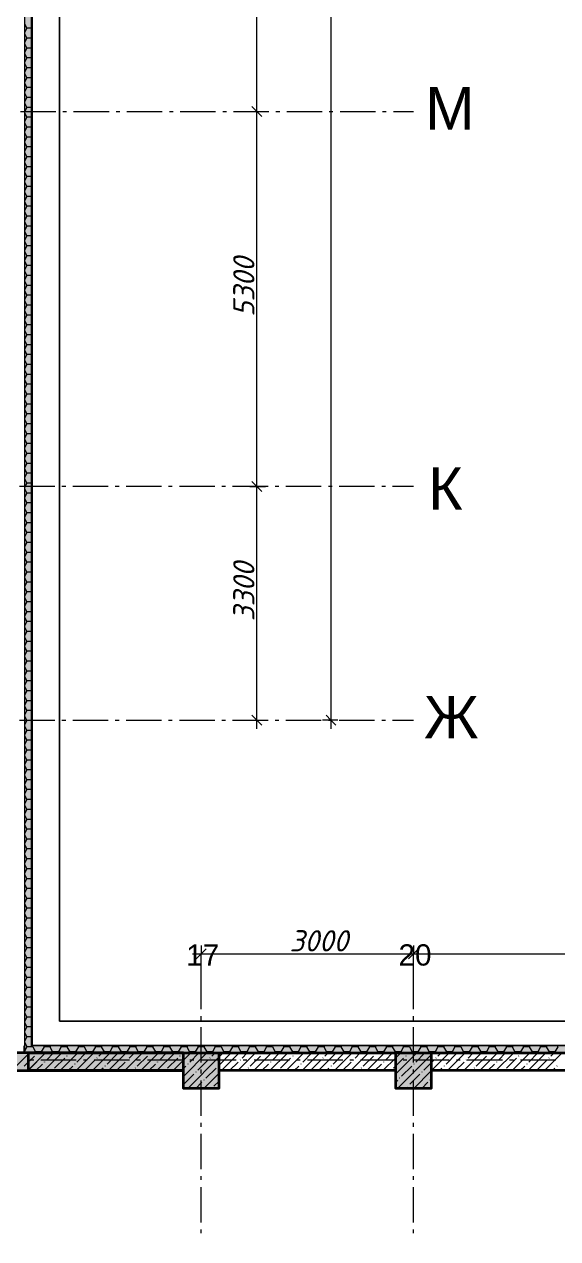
# Model space of a CAD drawing. Header units: millimetres. Extents: x -81576 to 1046824, y -248937 to 691537.
# Drawn here: x 122495 to 130033, y 544597 to 561752 of the extents above; entities that cross this region are included whole.
import ezdxf

# ---------------------------------------------------------------- set-up
doc = ezdxf.new("R2010")
doc.units = ezdxf.units.MM
doc.layers.add('PDF _Геометрия', color=7, linetype='Continuous', true_color=0x1d1d1d)
doc.layers.add('PDF _Сплошная заливка', color=7, linetype='Continuous', true_color=0xffffff)
doc.layers.add('PDF _Текст', color=7, linetype='Continuous')
doc.styles.add('PDF ArialMT', font='arial.ttf')
doc.styles.add('PDF ISOCPEUR Italic', font='isocpeui.ttf')

msp = doc.modelspace()

# ---------------------------------------------------------------- hatches: boundary and pattern name
at = {"layer": 'PDF _Сплошная заливка', "true_color": 0x636466, "transparency": 33554559}
for points in [[(122496.5, 547323.5), (122596.5, 547323.5), (122596.5, 585573.6), (122496.5, 585573.6)], [(122596.5, 547331.5), (122604.5, 547331.5), (122604.5, 585581.6), (122596.5, 585581.6)], [(173342.5, 547223.5), (173342.5, 547323.5), (122496.5, 547323.5), (122496.5, 547223.5)], [(173334.5, 547323.5), (173334.5, 547331.5), (122596.5, 547331.5), (122596.5, 547323.5)], [(124744.5, 546971.5), (124744.5, 547221.5), (119099.5, 547221.5), (119099.5, 546971.5)], [(124744.5, 546721.5), (125244.5, 546721.5), (125244.5, 547221.5), (124744.5, 547221.5)], [(127744.5, 546721.5), (128244.5, 546721.5), (128244.5, 547221.5), (127744.5, 547221.5)]]:
    msp.add_hatch(color=251, dxfattribs=at).paths.add_polyline_path(points)

# ---------------------------------------------------------------- linework, layer by layer
at = {"layer": 'PDF _Геометрия', "color": 7, "lineweight": 9}
msp.add_lwpolyline([(96004.5, 535380), (96004.5, 585971.6), (122994.5, 585971.6), (122994.5, 547671.5), (169194.5, 547671.5), (169194.5, 581171.6), (172944.5, 581171.6), (172944.5, 582548.4), (172944.5, 581171.6), (169194.5, 581171.6), (169194.5, 547671.5), (122994.5, 547671.5), (122994.5, 585971.6), (96004.5, 585971.6)], close=True, dxfattribs=at)
at = {"layer": 'PDF _Геометрия', "color": 7, "lineweight": 13}
for points in [[(175144.5, 535711.5), (96494.5, 535711.5), (96384.5, 535711.5), (96384.5, 585471.6), (96384.5, 585581.6), (122494.5, 585581.6), (122604.5, 585581.6), (122604.5, 547331.5), (173334.5, 547331.5)], [(173334.5, 547323.5), (122596.5, 547323.5), (122596.5, 547331.5), (122596.5, 585573.6), (96392.5, 585573.6), (96392.5, 556381.6)]]:
    msp.add_lwpolyline(points, dxfattribs=at)
at = {"layer": 'PDF _Геометрия', "color": 7, "lineweight": 9}
for points in [[(125782.5, 551801.5), (125782.5, 555221.6), (125782.5, 560521.6), (125782.5, 564221.6), (125782.5, 570221.6), (125782.5, 576221.6), (125782.5, 581721.6), (125782.5, 585491.6)], [(126828.7, 585491.6), (126828.7, 551801.5)], [(96492.5, 562848.6), (96492.5, 585473.6), (122496.5, 585473.6), (122496.5, 547331.5), (122496.5, 547221.5), (122494.5, 547221.5), (122494.5, 547223.5), (173334.5, 547223.5), (173444.5, 547223.5), (173444.5, 547221.5), (173442.5, 547221.5), (173442.5, 550136.5), (173442.5, 550246.5), (173444.5, 550246.5), (170404.5, 550246.5), (170396.5, 550246.5)], [(122439.9, 560521.6), (122939.9, 560521.6)], [(123039.9, 560521.6), (123092.8, 560521.6)], [(123192.8, 560521.6), (123692.8, 560521.6)], [(123792.8, 560521.6), (123845.7, 560521.6)], [(123945.7, 560521.6), (124445.7, 560521.6)], [(124545.7, 560521.6), (124598.6, 560521.6)], [(124698.6, 560521.6), (125198.6, 560521.6)], [(125298.6, 560521.6), (125351.6, 560521.6)], [(125451.6, 560521.6), (125951.6, 560521.6)], [(125683.5, 560521.6), (125782.5, 560521.6), (125902.5, 560521.6)], [(125712.5, 560591.6), (125782.5, 560521.6), (125852.5, 560451.6)], [(126051.6, 560521.6), (126104.5, 560521.6)], [(126204.5, 560521.6), (126704.5, 560521.6)], [(126804.5, 560521.6), (126857.4, 560521.6)], [(126957.4, 560521.6), (127457.4, 560521.6)], [(127557.4, 560521.6), (127610.3, 560521.6)], [(127710.3, 560521.6), (127994.5, 560521.6)], [(122927.9, 555221.6), (122427.9, 555221.6)], [(123080.8, 555221.6), (123027.9, 555221.6)], [(123680.8, 555221.6), (123180.8, 555221.6)], [(123833.7, 555221.6), (123780.8, 555221.6)], [(124433.7, 555221.6), (123933.7, 555221.6)], [(124586.6, 555221.6), (124533.7, 555221.6)], [(125186.6, 555221.6), (124686.6, 555221.6)], [(125339.6, 555221.6), (125286.6, 555221.6)], [(125939.6, 555221.6), (125439.6, 555221.6)], [(125683.5, 555221.6), (125782.5, 555221.6), (125902.5, 555221.6)], [(125712.5, 555291.6), (125782.5, 555221.6), (125852.5, 555151.6)], [(126092.5, 555221.6), (126039.6, 555221.6)], [(126692.5, 555221.6), (126192.5, 555221.6)], [(126845.4, 555221.6), (126792.5, 555221.6)], [(127445.4, 555221.6), (126945.4, 555221.6)], [(127598.3, 555221.6), (127545.4, 555221.6)], [(127994.5, 555221.6), (127698.3, 555221.6)], [(122427.9, 551921.5), (122927.9, 551921.5)], [(123027.9, 551921.5), (123080.8, 551921.5)], [(123180.8, 551921.5), (123680.8, 551921.5)], [(123780.8, 551921.5), (123833.7, 551921.5)], [(123933.7, 551921.5), (124433.7, 551921.5)], [(124533.7, 551921.5), (124586.6, 551921.5)], [(124686.6, 551921.5), (125186.6, 551921.5)], [(125286.6, 551921.5), (125339.6, 551921.5)], [(125439.6, 551921.5), (125939.6, 551921.5)], [(125683.5, 551921.5), (125782.5, 551921.5), (125902.5, 551921.5)], [(125712.5, 551991.5), (125782.5, 551921.5), (125852.5, 551851.5)], [(126039.6, 551921.5), (126092.5, 551921.5)], [(126192.5, 551921.5), (126692.5, 551921.5)], [(126927.7, 551921.5), (126828.7, 551921.5), (126708.7, 551921.5)], [(126898.7, 551851.5), (126828.7, 551921.5), (126758.7, 551991.5)], [(126792.5, 551921.5), (126845.4, 551921.5)], [(126945.4, 551921.5), (127445.4, 551921.5)], [(127545.4, 551921.5), (127598.3, 551921.5)], [(127698.3, 551921.5), (127994.5, 551921.5)], [(124874.5, 548620.5), (127994.5, 548620.5), (127924.5, 548550.5)], [(124994.5, 547838.8), (124994.5, 548299), (124994.5, 548620.5), (124924.5, 548550.5)], [(124994.5, 548740.5), (124994.5, 548620.5), (125064.5, 548690.5)], [(127994.5, 548740.5), (127994.5, 548620.5), (128064.5, 548690.5)], [(127994.5, 547838.8), (127994.5, 548299), (127994.5, 548620.5), (133994.5, 548620.5), (133924.5, 548550.5)], [(124994.5, 547685.8), (124994.5, 547738.8)], [(124994.5, 547085.8), (124994.5, 547585.8)], [(127994.5, 547685.8), (127994.5, 547738.8)], [(127994.5, 547085.8), (127994.5, 547585.8)], [(173342.5, 547223.5), (173342.5, 547221.5), (173334.5, 547221.5), (122494.5, 547221.5), (122494.5, 547323.5), (122496.5, 547323.5)], [(122630.3, 547121.5), (122577.4, 547121.5)], [(123230.3, 547121.5), (122730.3, 547121.5)], [(123383.2, 547121.5), (123330.3, 547121.5)], [(123983.2, 547121.5), (123483.2, 547121.5)], [(124136.1, 547121.5), (124083.2, 547121.5)], [(124736.1, 547121.5), (124236.1, 547121.5)], [(124889, 547121.5), (124836.1, 547121.5)], [(125489, 547121.5), (124989, 547121.5)], [(125641.9, 547121.5), (125589, 547121.5)], [(126241.9, 547121.5), (125741.9, 547121.5)], [(126394.9, 547121.5), (126341.9, 547121.5)], [(126994.9, 547121.5), (126494.9, 547121.5)], [(127147.8, 547121.5), (127094.9, 547121.5)], [(127747.8, 547121.5), (127247.8, 547121.5)], [(127900.7, 547121.5), (127847.8, 547121.5)], [(128500.7, 547121.5), (128000.7, 547121.5)], [(128653.6, 547121.5), (128600.7, 547121.5)], [(129253.6, 547121.5), (128753.6, 547121.5)], [(129406.5, 547121.5), (129353.6, 547121.5)], [(130006.5, 547121.5), (129506.5, 547121.5)], [(124994.5, 546932.9), (124994.5, 546985.8)], [(127994.5, 546932.9), (127994.5, 546985.8)], [(124994.5, 546332.9), (124994.5, 546832.9)], [(127994.5, 546332.9), (127994.5, 546832.9)], [(124994.5, 546180), (124994.5, 546232.9)], [(127994.5, 546180), (127994.5, 546232.9)], [(124994.5, 545580), (124994.5, 546080)], [(127994.5, 545580), (127994.5, 546080)], [(124994.5, 545427.1), (124994.5, 545480)], [(127994.5, 545427.1), (127994.5, 545480)], [(124994.5, 544827.1), (124994.5, 545327.1)], [(127994.5, 544827.1), (127994.5, 545327.1)], [(124994.5, 544674.2), (124994.5, 544727.1)], [(127994.5, 544674.2), (127994.5, 544727.1)]]:
    msp.add_lwpolyline(points, dxfattribs=at)
at = {"layer": 'PDF _Геометрия', "lineweight": 9}
for points in [[(122496.5, 561759.3), (122533.1, 561695.8)], [(122533.1, 561695.8), (122496.5, 561632.3)], [(122596.5, 561695.8), (122533.1, 561695.8)], [(122496.5, 561619.7), (122533.1, 561556.2)], [(122533.1, 561556.2), (122496.5, 561492.7)], [(122496.5, 561480), (122533.1, 561416.5)], [(122596.5, 561556.2), (122533.1, 561556.2)], [(122533.1, 561416.5), (122496.5, 561353)], [(122496.5, 561340.3), (122533.1, 561276.8)], [(122596.5, 561416.5), (122533.1, 561416.5)], [(122533.1, 561276.8), (122496.5, 561213.3)], [(122496.5, 561200.6), (122533.1, 561137.1)], [(122533.1, 561137.1), (122496.5, 561073.6)], [(122596.5, 561276.8), (122533.1, 561276.8)], [(122596.5, 561137.1), (122533.1, 561137.1)], [(122496.5, 561060.9), (122533.1, 560997.4)], [(122533.1, 560997.4), (122496.5, 560933.9)], [(122596.5, 560997.4), (122533.1, 560997.4)], [(122496.5, 560921.2), (122533.1, 560857.8)], [(122533.1, 560857.8), (122496.5, 560794.3)], [(122596.5, 560857.8), (122533.1, 560857.8)], [(122496.5, 560781.6), (122533.1, 560718.1)], [(122533.1, 560718.1), (122496.5, 560654.6)], [(122496.5, 560641.9), (122533.1, 560578.4)], [(122596.5, 560718.1), (122533.1, 560718.1)], [(122533.1, 560578.4), (122496.5, 560514.9)], [(122496.5, 560502.2), (122533.1, 560438.7)], [(122596.5, 560578.4), (122533.1, 560578.4)], [(122533.1, 560438.7), (122496.5, 560375.2)], [(122496.5, 560362.5), (122533.1, 560299)], [(122533.1, 560299), (122496.5, 560235.5)], [(122596.5, 560438.7), (122533.1, 560438.7)], [(122596.5, 560299), (122533.1, 560299)], [(122496.5, 560222.8), (122533.1, 560159.3)], [(122533.1, 560159.4), (122496.5, 560095.9)], [(122596.5, 560159.3), (122533.1, 560159.3)], [(122496.5, 560083.2), (122533.1, 560019.7)], [(122533.1, 560019.7), (122496.5, 559956.2)], [(122496.5, 559943.5), (122533.1, 559880)], [(122596.5, 560019.7), (122533.1, 560019.7)], [(122533.1, 559880), (122496.5, 559816.5)], [(122496.5, 559803.8), (122533.1, 559740.3)], [(122596.5, 559880), (122533.1, 559880)], [(122533.1, 559740.3), (122496.5, 559676.8)], [(122496.5, 559664.1), (122533.1, 559600.6)], [(122533.1, 559600.6), (122496.5, 559537.1)], [(122596.5, 559740.3), (122533.1, 559740.3)], [(122596.5, 559600.6), (122533.1, 559600.6)], [(122496.5, 559524.4), (122533.1, 559460.9)], [(122533.1, 559460.9), (122496.5, 559397.4)], [(122596.5, 559460.9), (122533.1, 559460.9)], [(122496.5, 559384.7), (122533.1, 559321.3)], [(122533.1, 559321.3), (122496.5, 559257.8)], [(122496.5, 559245.1), (122533.1, 559181.6)], [(122596.5, 559321.3), (122533.1, 559321.3)], [(122533.1, 559181.6), (122496.5, 559118.1)], [(122496.5, 559105.4), (122533.1, 559041.9)], [(122596.5, 559181.6), (122533.1, 559181.6)], [(122533.1, 559041.9), (122496.5, 558978.4)], [(122496.5, 558965.7), (122533.1, 558902.2)], [(122533.1, 558902.2), (122496.5, 558838.7)], [(122596.5, 559041.9), (122533.1, 559041.9)], [(122596.5, 558902.2), (122533.1, 558902.2)], [(122496.5, 558826), (122533.1, 558762.5)], [(122533.1, 558762.5), (122496.5, 558699)], [(122596.5, 558762.5), (122533.1, 558762.5)], [(122496.5, 558686.3), (122533.1, 558622.9)], [(122533.1, 558622.9), (122496.5, 558559.4)], [(122596.5, 558622.9), (122533.1, 558622.9)], [(122496.5, 558546.7), (122533.1, 558483.2)], [(122533.1, 558483.2), (122496.5, 558419.7)], [(122496.5, 558407), (122533.1, 558343.5)], [(122596.5, 558483.2), (122533.1, 558483.2)], [(122533.1, 558343.5), (122496.5, 558280)], [(122496.5, 558267.3), (122533.1, 558203.8)], [(122596.5, 558343.5), (122533.1, 558343.5)], [(122533.1, 558203.8), (122496.5, 558140.3)], [(122496.5, 558127.6), (122533.1, 558064.1)], [(122533.1, 558064.1), (122496.5, 558000.6)], [(122596.5, 558203.8), (122533.1, 558203.8)], [(122596.5, 558064.1), (122533.1, 558064.1)], [(122496.5, 557987.9), (122533.1, 557924.4)], [(122533.1, 557924.5), (122496.5, 557861)], [(122596.5, 557924.4), (122533.1, 557924.4)], [(122496.5, 557848.3), (122533.1, 557784.8)], [(122533.1, 557784.8), (122496.5, 557721.3)], [(122496.5, 557708.6), (122533.1, 557645.1)], [(122596.5, 557784.8), (122533.1, 557784.8)], [(122533.1, 557645.1), (122496.5, 557581.6)], [(122496.5, 557568.9), (122533.1, 557505.4)], [(122596.5, 557645.1), (122533.1, 557645.1)], [(122533.1, 557505.4), (122496.5, 557441.9)], [(122496.5, 557429.2), (122533.1, 557365.7)], [(122533.1, 557365.7), (122496.5, 557302.2)], [(122596.5, 557505.4), (122533.1, 557505.4)], [(122596.5, 557365.7), (122533.1, 557365.7)], [(122496.5, 557289.5), (122533.1, 557226)], [(122533.1, 557226), (122496.5, 557162.5)], [(122596.5, 557226), (122533.1, 557226)], [(122496.5, 557149.8), (122533.1, 557086.4)], [(122533.1, 557086.4), (122496.5, 557022.9)], [(122496.5, 557010.2), (122533.1, 556946.7)], [(122596.5, 557086.4), (122533.1, 557086.4)], [(122533.1, 556946.7), (122496.5, 556883.2)], [(122496.5, 556870.5), (122533.1, 556807)], [(122596.5, 556946.7), (122533.1, 556946.7)], [(122533.1, 556807), (122496.5, 556743.5)], [(122496.5, 556730.8), (122533.1, 556667.3)], [(122533.1, 556667.3), (122496.5, 556603.8)], [(122596.5, 556807), (122533.1, 556807)], [(122596.5, 556667.3), (122533.1, 556667.3)], [(122496.5, 556591.1), (122533.1, 556527.6)], [(122533.1, 556527.6), (122496.5, 556464.1)], [(122596.5, 556527.6), (122533.1, 556527.6)], [(122496.5, 556451.4), (122533.1, 556388)], [(122533.1, 556388), (122496.5, 556324.5)], [(122596.5, 556388), (122533.1, 556388)], [(122496.5, 556311.8), (122533.1, 556248.3)], [(122533.1, 556248.3), (122496.5, 556184.8)], [(122496.5, 556172.1), (122533.1, 556108.6)], [(122596.5, 556248.3), (122533.1, 556248.3)], [(122533.1, 556108.6), (122496.5, 556045.1)], [(122496.5, 556032.4), (122533.1, 555968.9)], [(122596.5, 556108.6), (122533.1, 556108.6)], [(122533.1, 555968.9), (122496.5, 555905.4)], [(122496.5, 555892.7), (122533.1, 555829.2)], [(122533.1, 555829.2), (122496.5, 555765.7)], [(122596.5, 555968.9), (122533.1, 555968.9)], [(122596.5, 555829.2), (122533.1, 555829.2)], [(122496.5, 555753), (122533.1, 555689.5)], [(122533.1, 555689.6), (122496.5, 555626.1)], [(122596.5, 555689.5), (122533.1, 555689.5)], [(122496.5, 555613.4), (122533.1, 555549.9)], [(122533.1, 555549.9), (122496.5, 555486.4)], [(122496.5, 555473.7), (122533.1, 555410.2)], [(122596.5, 555549.9), (122533.1, 555549.9)], [(122533.1, 555410.2), (122496.5, 555346.7)], [(122496.5, 555334), (122533.1, 555270.5)], [(122596.5, 555410.2), (122533.1, 555410.2)], [(122533.1, 555270.5), (122496.5, 555207)], [(122496.5, 555194.3), (122533.1, 555130.8)], [(122533.1, 555130.8), (122496.5, 555067.3)], [(122596.5, 555270.5), (122533.1, 555270.5)], [(122596.5, 555130.8), (122533.1, 555130.8)], [(122496.5, 555054.6), (122533.1, 554991.1)], [(122533.1, 554991.1), (122496.5, 554927.6)], [(122596.5, 554991.1), (122533.1, 554991.1)], [(122496.5, 554914.9), (122533.1, 554851.5)], [(122533.1, 554851.5), (122496.5, 554788)], [(122596.5, 554851.5), (122533.1, 554851.5)], [(122496.5, 554775.3), (122533.1, 554711.8)], [(122533.1, 554711.8), (122496.5, 554648.3)], [(122496.5, 554635.6), (122533.1, 554572.1)], [(122596.5, 554711.8), (122533.1, 554711.8)], [(122533.1, 554572.1), (122496.5, 554508.6)], [(122496.5, 554495.9), (122533.1, 554432.4)], [(122596.5, 554572.1), (122533.1, 554572.1)], [(122533.1, 554432.4), (122496.5, 554368.9)], [(122496.5, 554356.2), (122533.1, 554292.7)], [(122533.1, 554292.7), (122496.5, 554229.2)], [(122596.5, 554432.4), (122533.1, 554432.4)], [(122596.5, 554292.7), (122533.1, 554292.7)], [(122496.5, 554216.5), (122533.1, 554153.1)], [(122533.1, 554153.1), (122496.5, 554089.6)], [(122596.5, 554153.1), (122533.1, 554153.1)], [(122496.5, 554076.9), (122533.1, 554013.4)], [(122533.1, 554013.4), (122496.5, 553949.9)], [(122496.5, 553937.2), (122533.1, 553873.7)], [(122596.5, 554013.4), (122533.1, 554013.4)], [(122533.1, 553873.7), (122496.5, 553810.2)], [(122496.5, 553797.5), (122533.1, 553734)], [(122596.5, 553873.7), (122533.1, 553873.7)], [(122533.1, 553734), (122496.5, 553670.5)], [(122496.5, 553657.8), (122533.1, 553594.3)], [(122533.1, 553594.3), (122496.5, 553530.8)], [(122596.5, 553734), (122533.1, 553734)], [(122596.5, 553594.3), (122533.1, 553594.3)], [(122496.5, 553518.1), (122533.1, 553454.6)], [(122533.1, 553454.6), (122496.5, 553391.2)], [(122596.5, 553454.6), (122533.1, 553454.6)], [(122496.5, 553378.5), (122533.1, 553315)], [(122533.1, 553315), (122496.5, 553251.5)], [(122496.5, 553238.8), (122533.1, 553175.3)], [(122596.5, 553315), (122533.1, 553315)], [(122533.1, 553175.3), (122496.5, 553111.8)], [(122496.5, 553099.1), (122533.1, 553035.6)], [(122596.5, 553175.3), (122533.1, 553175.3)], [(122533.1, 553035.6), (122496.5, 552972.1)], [(122496.5, 552959.4), (122533.1, 552895.9)], [(122533.1, 552895.9), (122496.5, 552832.4)], [(122596.5, 553035.6), (122533.1, 553035.6)], [(122596.5, 552895.9), (122533.1, 552895.9)], [(122496.5, 552819.7), (122533.1, 552756.2)], [(122533.1, 552756.2), (122496.5, 552692.7)], [(122596.5, 552756.2), (122533.1, 552756.2)], [(122496.5, 552680), (122533.1, 552616.6)], [(122533.1, 552616.6), (122496.5, 552553.1)], [(122596.5, 552616.6), (122533.1, 552616.6)], [(122496.5, 552540.4), (122533.1, 552476.9)], [(122533.1, 552476.9), (122496.5, 552413.4)], [(122496.5, 552400.7), (122533.1, 552337.2)], [(122596.5, 552476.9), (122533.1, 552476.9)], [(122533.1, 552337.2), (122496.5, 552273.7)], [(122496.5, 552261), (122533.1, 552197.5)], [(122596.5, 552337.2), (122533.1, 552337.2)], [(122533.1, 552197.5), (122496.5, 552134)], [(122496.5, 552121.3), (122533.1, 552057.8)], [(122533.1, 552057.8), (122496.5, 551994.3)], [(122596.5, 552197.5), (122533.1, 552197.5)], [(122596.5, 552057.8), (122533.1, 552057.8)], [(122496.5, 551981.6), (122533.1, 551918.1)], [(122533.1, 551918.2), (122496.5, 551854.7)], [(122596.5, 551918.1), (122533.1, 551918.1)], [(122496.5, 551842), (122533.1, 551778.5)], [(122533.1, 551778.5), (122496.5, 551715)], [(122496.5, 551702.3), (122533.1, 551638.8)], [(122596.5, 551778.5), (122533.1, 551778.5)], [(122533.1, 551638.8), (122496.5, 551575.3)], [(122496.5, 551562.6), (122533.1, 551499.1)], [(122596.5, 551638.8), (122533.1, 551638.8)], [(122533.1, 551499.1), (122496.5, 551435.6)], [(122496.5, 551422.9), (122533.1, 551359.4)], [(122533.1, 551359.4), (122496.5, 551295.9)], [(122596.5, 551499.1), (122533.1, 551499.1)], [(122596.5, 551359.4), (122533.1, 551359.4)], [(122496.5, 551283.2), (122533.1, 551219.7)], [(122533.1, 551219.7), (122496.5, 551156.3)], [(122596.5, 551219.7), (122533.1, 551219.7)], [(122496.5, 551143.6), (122533.1, 551080.1)], [(122533.1, 551080.1), (122496.5, 551016.6)], [(122596.5, 551080.1), (122533.1, 551080.1)], [(122496.5, 551003.9), (122533.1, 550940.4)], [(122533.1, 550940.4), (122496.5, 550876.9)], [(122496.5, 550864.2), (122533.1, 550800.7)], [(122596.5, 550940.4), (122533.1, 550940.4)], [(122533.1, 550800.7), (122496.5, 550737.2)], [(122496.5, 550724.5), (122533.1, 550661)], [(122596.5, 550800.7), (122533.1, 550800.7)], [(122533.1, 550661), (122496.5, 550597.5)], [(122496.5, 550584.8), (122533.1, 550521.3)], [(122533.1, 550521.3), (122496.5, 550457.8)], [(122596.5, 550661), (122533.1, 550661)], [(122596.5, 550521.3), (122533.1, 550521.3)], [(122496.5, 550445.1), (122533.1, 550381.7)], [(122533.1, 550381.7), (122496.5, 550318.2)], [(122596.5, 550381.7), (122533.1, 550381.7)], [(122496.5, 550305.5), (122533.1, 550242)], [(122533.1, 550242), (122496.5, 550178.5)], [(122496.5, 550165.8), (122533.1, 550102.3)], [(122596.5, 550242), (122533.1, 550242)], [(122533.1, 550102.3), (122496.5, 550038.8)], [(122496.5, 550026.1), (122533.1, 549962.6)], [(122596.5, 550102.3), (122533.1, 550102.3)], [(122533.1, 549962.6), (122496.5, 549899.1)], [(122496.5, 549886.4), (122533.1, 549822.9)], [(122533.1, 549822.9), (122496.5, 549759.4)], [(122596.5, 549962.6), (122533.1, 549962.6)], [(122596.5, 549822.9), (122533.1, 549822.9)], [(122496.5, 549746.7), (122533.1, 549683.2)], [(122533.1, 549683.3), (122496.5, 549619.8)], [(122596.5, 549683.2), (122533.1, 549683.2)], [(122496.5, 549607.1), (122533.1, 549543.6)], [(122533.1, 549543.6), (122496.5, 549480.1)], [(122496.5, 549467.4), (122533.1, 549403.9)], [(122596.5, 549543.6), (122533.1, 549543.6)], [(122533.1, 549403.9), (122496.5, 549340.4)], [(122496.5, 549327.7), (122533.1, 549264.2)], [(122596.5, 549403.9), (122533.1, 549403.9)], [(122533.1, 549264.2), (122496.5, 549200.7)], [(122496.5, 549188), (122533.1, 549124.5)], [(122533.1, 549124.5), (122496.5, 549061)], [(122596.5, 549264.2), (122533.1, 549264.2)], [(122596.5, 549124.5), (122533.1, 549124.5)], [(122496.5, 549048.3), (122533.1, 548984.8)], [(122533.1, 548984.8), (122496.5, 548921.4)], [(122596.5, 548984.8), (122533.1, 548984.8)], [(122496.5, 548908.7), (122533.1, 548845.2)], [(122533.1, 548845.2), (122496.5, 548781.7)], [(122596.5, 548845.2), (122533.1, 548845.2)], [(122496.5, 548769), (122533.1, 548705.5)], [(122533.1, 548705.5), (122496.5, 548642)], [(122496.5, 548629.3), (122533.1, 548565.8)], [(122596.5, 548705.5), (122533.1, 548705.5)], [(122533.1, 548565.8), (122496.5, 548502.3)], [(122496.5, 548489.6), (122533.1, 548426.1)], [(122596.5, 548565.8), (122533.1, 548565.8)], [(122533.1, 548426.1), (122496.5, 548362.6)], [(122496.5, 548349.9), (122533.1, 548286.4)], [(122533.1, 548286.4), (122496.5, 548222.9)], [(122596.5, 548426.1), (122533.1, 548426.1)], [(122596.5, 548286.4), (122533.1, 548286.4)], [(122496.5, 548210.2), (122533.1, 548146.8)], [(122533.1, 548146.8), (122496.5, 548083.3)], [(122596.5, 548146.8), (122533.1, 548146.8)], [(122496.5, 548070.6), (122533.1, 548007.1)], [(122533.1, 548007.1), (122496.5, 547943.6)], [(122496.5, 547930.9), (122533.1, 547867.4)], [(122596.5, 548007.1), (122533.1, 548007.1)], [(122533.1, 547867.4), (122496.5, 547803.9)], [(122496.5, 547791.2), (122533.1, 547727.7)], [(122596.5, 547867.4), (122533.1, 547867.4)], [(122533.1, 547727.7), (122496.5, 547664.2)], [(122496.5, 547651.5), (122533.1, 547588)], [(122533.1, 547588), (122496.5, 547524.5)], [(122596.5, 547727.7), (122533.1, 547727.7)], [(122596.5, 547588), (122533.1, 547588)], [(122496.5, 547511.8), (122533.1, 547448.3)], [(122533.1, 547448.4), (122496.5, 547384.9)], [(122596.5, 547448.3), (122533.1, 547448.3)], [(122496.5, 547372.2), (122524.5, 547323.5), (122533.1, 547308.7)], [(122533.1, 547308.7), (122496.5, 547245.2)], [(122496.5, 547232.5), (122501.6, 547223.5)], [(122613.8, 547308.7), (122533.1, 547308.7)], [(122622.4, 547323.5), (122613.8, 547308.7)], [(122613.8, 547308.7), (122654.1, 547238.8)], [(122654.1, 547238.8), (122645.3, 547223.5)], [(122734.7, 547238.8), (122654.1, 547238.8)], [(122775.1, 547308.7), (122734.7, 547238.8)], [(122734.7, 547238.8), (122743.6, 547223.5)], [(122766.5, 547323.5), (122775.1, 547308.7)], [(122855.7, 547308.7), (122775.1, 547308.7)], [(122864.3, 547323.5), (122855.7, 547308.7)], [(122855.7, 547308.7), (122896, 547238.8)], [(122896, 547238.8), (122887.2, 547223.5)], [(122976.7, 547238.8), (122896, 547238.8)], [(123017, 547308.7), (122976.7, 547238.8)], [(122976.7, 547238.8), (122985.5, 547223.5)], [(123008.4, 547323.5), (123017, 547308.7)], [(123097.7, 547308.7), (123017, 547308.7)], [(123106.2, 547323.5), (123097.6, 547308.7)], [(123097.6, 547308.7), (123138, 547238.8)], [(123138, 547238.8), (123129.1, 547223.5)], [(123218.6, 547238.8), (123138, 547238.8)], [(123258.9, 547308.7), (123218.6, 547238.8)], [(123218.6, 547238.8), (123227.4, 547223.5)], [(123250.3, 547323.5), (123258.9, 547308.7)], [(123339.6, 547308.7), (123258.9, 547308.7)], [(123348.2, 547323.5), (123339.6, 547308.7)], [(123339.6, 547308.7), (123379.9, 547238.8)], [(123379.9, 547238.8), (123371.1, 547223.5)], [(123460.6, 547238.8), (123379.9, 547238.8)], [(123500.9, 547308.7), (123460.6, 547238.8)], [(123460.6, 547238.8), (123469.4, 547223.5)], [(123492.3, 547323.5), (123500.9, 547308.7)], [(123581.5, 547308.7), (123500.9, 547308.7)], [(123590.1, 547323.5), (123581.5, 547308.7)], [(123581.5, 547308.7), (123621.8, 547238.8)], [(123621.8, 547238.8), (123613, 547223.5)], [(123702.5, 547238.8), (123621.8, 547238.8)], [(123742.8, 547308.7), (123702.5, 547238.8)], [(123702.5, 547238.8), (123711.3, 547223.5)], [(123734.2, 547323.5), (123742.8, 547308.7)], [(123823.5, 547308.7), (123742.8, 547308.7)], [(123832, 547323.5), (123823.5, 547308.7)], [(123823.5, 547308.7), (123863.8, 547238.8)], [(123863.8, 547238.8), (123855, 547223.5)], [(123944.4, 547238.8), (123863.8, 547238.8)], [(123984.7, 547308.7), (123944.4, 547238.8)], [(123944.4, 547238.8), (123953.2, 547223.5)], [(123976.2, 547323.5), (123984.7, 547308.7)], [(124065.4, 547308.7), (123984.7, 547308.7)], [(124074, 547323.5), (124065.4, 547308.7)], [(124065.4, 547308.7), (124105.7, 547238.8)], [(124105.7, 547238.8), (124096.9, 547223.5)], [(124186.4, 547238.8), (124105.7, 547238.8)], [(124226.7, 547308.7), (124186.4, 547238.8)], [(124186.4, 547238.8), (124195.2, 547223.5)], [(124218.1, 547323.5), (124226.7, 547308.7)], [(124307.3, 547308.7), (124226.7, 547308.7)], [(124315.9, 547323.5), (124307.3, 547308.7)], [(124307.3, 547308.7), (124347.6, 547238.8)], [(124347.6, 547238.8), (124338.8, 547223.5)], [(124428.3, 547238.8), (124347.7, 547238.8)], [(124468.6, 547308.7), (124428.3, 547238.8)], [(124428.3, 547238.8), (124437.1, 547223.5)], [(124460, 547323.5), (124468.6, 547308.7)], [(124549.3, 547308.7), (124468.6, 547308.7)], [(124557.8, 547323.5), (124549.3, 547308.7)], [(124549.3, 547308.7), (124589.6, 547238.8)], [(124589.6, 547238.8), (124580.8, 547223.5)], [(124670.2, 547238.8), (124589.6, 547238.8)], [(124710.5, 547308.7), (124670.2, 547238.8)], [(124670.2, 547238.8), (124679, 547223.5)], [(124702, 547323.5), (124710.5, 547308.7)], [(124791.2, 547308.7), (124710.6, 547308.7)], [(124799.8, 547323.5), (124791.2, 547308.7)], [(124791.2, 547308.7), (124831.5, 547238.8)], [(124831.5, 547238.8), (124822.7, 547223.5)], [(124912.2, 547238.8), (124831.5, 547238.8)], [(124952.5, 547308.7), (124912.2, 547238.8)], [(124912.2, 547238.8), (124921, 547223.5)], [(124943.9, 547323.5), (124952.5, 547308.7)], [(125033.1, 547308.7), (124952.5, 547308.7)], [(125041.7, 547323.5), (125033.1, 547308.7)], [(125033.1, 547308.7), (125073.5, 547238.8)], [(125073.5, 547238.8), (125064.6, 547223.5)], [(125154.1, 547238.8), (125073.5, 547238.8)], [(125194.4, 547308.7), (125154.1, 547238.8)], [(125154.1, 547238.8), (125162.9, 547223.5)], [(125185.8, 547323.5), (125194.4, 547308.7)], [(125275.1, 547308.7), (125194.4, 547308.7)], [(125283.7, 547323.5), (125275.1, 547308.7)], [(125275.1, 547308.7), (125315.4, 547238.8)], [(125315.4, 547238.8), (125306.6, 547223.5)], [(125396, 547238.8), (125315.4, 547238.8)], [(125436.4, 547308.7), (125396, 547238.8)], [(125396, 547238.8), (125404.9, 547223.5)], [(125427.8, 547323.5), (125436.4, 547308.7)], [(125517, 547308.7), (125436.4, 547308.7)], [(125525.6, 547323.5), (125517, 547308.7)], [(125517, 547308.7), (125557.3, 547238.8)], [(125557.3, 547238.8), (125548.5, 547223.5)], [(125638, 547238.8), (125557.3, 547238.8)], [(125678.3, 547308.7), (125638, 547238.8)], [(125638, 547238.8), (125646.8, 547223.5)], [(125669.7, 547323.5), (125678.3, 547308.7)], [(125758.9, 547308.7), (125678.3, 547308.7)], [(125767.5, 547323.5), (125758.9, 547308.7)], [(125758.9, 547308.7), (125799.3, 547238.8)], [(125799.3, 547238.8), (125790.4, 547223.5)], [(125879.9, 547238.8), (125799.3, 547238.8)], [(125920.2, 547308.7), (125879.9, 547238.8)], [(125879.9, 547238.8), (125888.7, 547223.5)], [(125911.6, 547323.5), (125920.2, 547308.7)], [(126000.9, 547308.7), (125920.2, 547308.7)], [(126009.5, 547323.5), (126000.9, 547308.7)], [(126000.9, 547308.7), (126041.2, 547238.8)], [(126041.2, 547238.8), (126032.4, 547223.5)], [(126121.8, 547238.8), (126041.2, 547238.8)], [(126162.2, 547308.7), (126121.8, 547238.8)], [(126121.8, 547238.8), (126130.7, 547223.5)], [(126153.6, 547323.5), (126162.2, 547308.7)], [(126242.8, 547308.7), (126162.2, 547308.7)], [(126251.4, 547323.5), (126242.8, 547308.7)], [(126242.8, 547308.7), (126283.1, 547238.8)], [(126283.1, 547238.8), (126274.3, 547223.5)], [(126363.8, 547238.8), (126283.1, 547238.8)], [(126404.1, 547308.7), (126363.8, 547238.8)], [(126363.8, 547238.8), (126372.6, 547223.5)], [(126395.5, 547323.5), (126404.1, 547308.7)], [(126484.7, 547308.7), (126404.1, 547308.7)], [(126493.3, 547323.5), (126484.7, 547308.7)], [(126484.7, 547308.7), (126525.1, 547238.8)], [(126525.1, 547238.8), (126516.2, 547223.5)], [(126605.7, 547238.8), (126525.1, 547238.8)], [(126646, 547308.7), (126605.7, 547238.8)], [(126605.7, 547238.8), (126614.5, 547223.5)], [(126637.4, 547323.5), (126646, 547308.7)], [(126726.7, 547308.7), (126646, 547308.7)], [(126735.3, 547323.5), (126726.7, 547308.7)], [(126726.7, 547308.7), (126767, 547238.8)], [(126767, 547238.8), (126758.2, 547223.5)], [(126847.6, 547238.8), (126767, 547238.8)], [(126888, 547308.7), (126847.6, 547238.8)], [(126847.6, 547238.8), (126856.5, 547223.5)], [(126879.4, 547323.5), (126888, 547308.7)], [(126968.6, 547308.7), (126888, 547308.7)], [(126977.2, 547323.5), (126968.6, 547308.7)], [(126968.6, 547308.7), (127008.9, 547238.8)], [(127008.9, 547238.8), (127000.1, 547223.5)], [(127089.6, 547238.8), (127008.9, 547238.8)], [(127129.9, 547308.7), (127089.6, 547238.8)], [(127089.6, 547238.8), (127098.4, 547223.5)], [(127121.3, 547323.5), (127129.9, 547308.7)], [(127210.6, 547308.7), (127129.9, 547308.7)], [(127219.1, 547323.5), (127210.5, 547308.7)], [(127210.5, 547308.7), (127250.9, 547238.8)], [(127250.9, 547238.8), (127242, 547223.5)], [(127331.5, 547238.8), (127250.9, 547238.8)], [(127371.8, 547308.7), (127331.5, 547238.8)], [(127331.5, 547238.8), (127340.3, 547223.5)], [(127363.2, 547323.5), (127371.8, 547308.7)], [(127452.5, 547308.7), (127371.8, 547308.7)], [(127461.1, 547323.5), (127452.5, 547308.7)], [(127452.5, 547308.7), (127492.8, 547238.8)], [(127492.8, 547238.8), (127484, 547223.5)], [(127573.5, 547238.8), (127492.8, 547238.8)], [(127613.8, 547308.7), (127573.4, 547238.8)], [(127573.4, 547238.8), (127582.3, 547223.5)], [(127605.2, 547323.5), (127613.8, 547308.7)], [(127694.4, 547308.7), (127613.8, 547308.7)], [(127703, 547323.5), (127694.4, 547308.7)], [(127694.4, 547308.7), (127734.7, 547238.8)], [(127734.7, 547238.8), (127725.9, 547223.5)], [(127815.4, 547238.8), (127734.7, 547238.8)], [(127855.7, 547308.7), (127815.4, 547238.8)], [(127815.4, 547238.8), (127824.2, 547223.5)], [(127847.1, 547323.5), (127855.7, 547308.7)], [(127936.4, 547308.7), (127855.7, 547308.7)], [(127936.3, 547308.7), (127976.7, 547238.8)], [(127944.9, 547323.5), (127936.4, 547308.7)], [(127976.7, 547238.8), (127967.8, 547223.5)], [(128057.3, 547238.8), (127976.7, 547238.8)], [(128097.6, 547308.7), (128057.3, 547238.8)], [(128057.3, 547238.8), (128066.1, 547223.5)], [(128089, 547323.5), (128097.6, 547308.7)], [(128178.3, 547308.7), (128097.6, 547308.7)], [(128186.9, 547323.5), (128178.3, 547308.7)], [(128178.3, 547308.7), (128218.6, 547238.8)], [(128218.6, 547238.8), (128209.8, 547223.5)], [(128299.3, 547238.8), (128218.6, 547238.8)], [(128339.6, 547308.7), (128299.3, 547238.8)], [(128299.3, 547238.8), (128308.1, 547223.5)], [(128331, 547323.5), (128339.6, 547308.7)], [(128420.2, 547308.7), (128339.6, 547308.7)], [(128428.8, 547323.5), (128420.2, 547308.7)], [(128420.2, 547308.7), (128460.5, 547238.8)], [(128460.5, 547238.8), (128451.7, 547223.5)], [(128541.2, 547238.8), (128460.5, 547238.8)], [(128581.5, 547308.7), (128541.2, 547238.8)], [(128541.2, 547238.8), (128550, 547223.5)], [(128572.9, 547323.5), (128581.5, 547308.7)], [(128662.2, 547308.7), (128581.5, 547308.7)], [(128670.7, 547323.5), (128662.2, 547308.7)], [(128662.2, 547308.7), (128702.5, 547238.8)], [(128702.5, 547238.8), (128693.7, 547223.5)], [(128783.1, 547238.8), (128702.5, 547238.8)], [(128823.4, 547308.7), (128783.1, 547238.8)], [(128783.1, 547238.8), (128791.9, 547223.5)], [(128814.9, 547323.5), (128823.4, 547308.7)], [(128904.1, 547308.7), (128823.5, 547308.7)], [(128912.7, 547323.5), (128904.1, 547308.7)], [(128904.1, 547308.7), (128944.4, 547238.8)], [(128944.4, 547238.8), (128935.6, 547223.5)], [(129025.1, 547238.8), (128944.4, 547238.8)], [(129065.4, 547308.7), (129025.1, 547238.8)], [(129025.1, 547238.8), (129033.9, 547223.5)], [(129056.8, 547323.5), (129065.4, 547308.7)], [(129146, 547308.7), (129065.4, 547308.7)], [(129154.6, 547323.5), (129146, 547308.7)], [(129146, 547308.7), (129186.3, 547238.8)], [(129186.3, 547238.8), (129177.5, 547223.5)], [(129267, 547238.8), (129186.4, 547238.8)], [(129307.3, 547308.7), (129267, 547238.8)], [(129267, 547238.8), (129275.8, 547223.5)], [(129298.7, 547323.5), (129307.3, 547308.7)], [(129388, 547308.7), (129307.3, 547308.7)], [(129396.5, 547323.5), (129388, 547308.7)], [(129388, 547308.7), (129428.3, 547238.8)], [(129428.3, 547238.8), (129419.5, 547223.5)], [(129508.9, 547238.8), (129428.3, 547238.8)], [(129549.3, 547308.7), (129508.9, 547238.8)], [(129508.9, 547238.8), (129517.7, 547223.5)], [(129540.7, 547323.5), (129549.3, 547308.7)], [(129629.9, 547308.7), (129549.3, 547308.7)], [(129638.5, 547323.5), (129629.9, 547308.7)], [(129629.9, 547308.7), (129670.2, 547238.8)], [(129670.2, 547238.8), (129661.4, 547223.5)], [(129750.9, 547238.8), (129670.2, 547238.8)], [(129791.2, 547308.7), (129750.9, 547238.8)], [(129750.9, 547238.8), (129759.7, 547223.5)], [(129782.6, 547323.5), (129791.2, 547308.7)], [(129871.8, 547308.7), (129791.2, 547308.7)], [(129880.4, 547323.5), (129871.8, 547308.7)], [(129871.8, 547308.7), (129912.2, 547238.8)], [(129912.2, 547238.8), (129903.3, 547223.5)], [(129992.8, 547238.8), (129912.2, 547238.8)], [(130033.1, 547308.7), (129992.8, 547238.8)], [(129992.8, 547238.8), (130001.6, 547223.5)], [(130024.5, 547323.5), (130033.1, 547308.7)], [(122317.6, 546971.5), (122567.6, 547221.5), (122554.5, 547208.4)], [(122495.6, 547035.5), (122638.2, 547178.1), (122554.5, 547094.3)], [(122545.7, 546971.5), (122795.7, 547221.5), (122554.5, 546980.3)], [(124848.6, 547221.5), (124744.5, 547117.4), (124598.6, 546971.5), (124744.5, 547117.4)], [(125076.7, 547221.5), (124744.5, 546889.3)], [(125304.8, 547221.5), (125244.5, 547161.2), (124804.8, 546721.5)], [(124807.5, 547066.4), (124805.1, 547064)], [(124962.7, 547221.5), (124833.7, 547092.5)], [(125090.3, 547121.1), (124947.7, 546978.5)], [(125121.2, 547151.9), (125118.8, 547149.6)], [(125190.8, 547221.5), (125147.3, 547178.1)], [(125403.9, 547206.6), (125261.3, 547064)], [(125532.9, 547221.5), (125282.9, 546971.5)], [(125518, 547092.5), (125397, 546971.5)], [(125761, 547221.5), (125511, 546971.5)], [(125548.8, 547123.4), (125546.5, 547121.1)], [(125647, 547221.5), (125575, 547149.6)], [(125831.6, 547178.1), (125689, 547035.5)], [(125989.1, 547221.5), (125739.1, 546971.5)], [(125945.6, 547064), (125853.2, 546971.5)], [(125862.5, 547209), (125860.1, 547206.6)], [(126217.2, 547221.5), (125967.2, 546971.5)], [(125976.5, 547094.9), (125974.1, 547092.5)], [(126103.2, 547221.5), (126002.7, 547121.1)], [(126259.3, 547149.6), (126116.7, 547007)], [(126445.3, 547221.5), (126195.3, 546971.5)], [(126290.2, 547180.5), (126287.8, 547178.1)], [(126331.3, 547221.5), (126316.3, 547206.6)], [(126404.2, 547066.4), (126401.8, 547064)], [(126673.4, 547221.5), (126423.4, 546971.5)], [(126559.3, 547221.5), (126430.3, 547092.5)], [(126687, 547121.1), (126544.4, 546978.5)], [(126901.5, 547221.5), (126651.5, 546971.5)], [(126717.8, 547151.9), (126715.5, 547149.6)], [(126787.4, 547221.5), (126744, 547178.1)], [(127000.6, 547206.6), (126858, 547064)], [(127129.6, 547221.5), (126879.6, 546971.5)], [(127114.6, 547092.5), (126993.6, 546971.5)], [(127357.7, 547221.5), (127107.7, 546971.5)], [(127145.5, 547123.4), (127143.2, 547121.1)], [(127243.6, 547221.5), (127171.7, 547149.6)], [(127428.3, 547178.1), (127285.7, 547035.5)], [(127585.8, 547221.5), (127335.8, 546971.5)], [(127542.3, 547064), (127449.8, 546971.5)], [(127459.2, 547209), (127456.8, 547206.6)], [(127813.9, 547221.5), (127744.5, 547152.1), (127563.9, 546971.5)], [(127573.2, 547094.9), (127570.8, 547092.5)], [(127699.8, 547221.5), (127599.4, 547121.1)], [(127856, 547149.6), (127744.5, 547038.1), (127713.4, 547007)], [(128042, 547221.5), (127744.5, 546924)], [(128270.1, 547221.5), (128244.5, 547195.9), (127770.1, 546721.5)], [(127886.8, 547180.5), (127884.5, 547178.1)], [(127927.9, 547221.5), (127913, 547206.6)], [(128000.9, 547066.4), (127998.5, 547064)], [(128156, 547221.5), (128027, 547092.5)], [(128283.6, 547121.1), (128244.5, 547081.9), (128141.1, 546978.5)], [(128498.2, 547221.5), (128248.2, 546971.5)], [(128314.5, 547151.9), (128312.2, 547149.6)], [(128384.1, 547221.5), (128340.7, 547178.1)], [(128597.3, 547206.6), (128454.7, 547064)], [(128726.3, 547221.5), (128476.3, 546971.5)], [(128711.3, 547092.5), (128590.3, 546971.5)], [(128954.4, 547221.5), (128704.4, 546971.5)], [(128742.2, 547123.4), (128739.8, 547121.1)], [(128840.3, 547221.5), (128768.4, 547149.6)], [(129025, 547178.1), (128882.4, 547035.5)], [(129182.5, 547221.5), (128932.5, 546971.5)], [(129139, 547064), (129046.5, 546971.5)], [(129055.9, 547209), (129053.5, 547206.6)], [(129410.6, 547221.5), (129160.6, 546971.5)], [(129169.9, 547094.9), (129167.5, 547092.5)], [(129296.5, 547221.5), (129196, 547121.1)], [(129452.7, 547149.6), (129310.1, 547007)], [(129638.7, 547221.5), (129388.7, 546971.5)], [(129483.5, 547180.5), (129481.2, 547178.1)], [(129524.6, 547221.5), (129509.7, 547206.6)], [(129597.6, 547066.4), (129595.2, 547064)], [(129866.8, 547221.5), (129616.8, 546971.5)], [(129752.7, 547221.5), (129623.7, 547092.5)], [(129880.3, 547121.1), (129737.8, 546978.5)], [(130094.9, 547221.5), (129844.9, 546971.5)], [(129911.2, 547151.9), (129908.9, 547149.6)], [(129980.8, 547221.5), (129937.4, 547178.1)], [(124776.6, 547035.5), (124744.5, 547003.4), (124712.7, 546971.5), (124744.5, 547003.4)], [(124890.7, 546921.5), (124748.1, 546778.9)], [(124921.6, 546952.4), (124919.2, 546950)], [(125244.5, 546933.1), (125032.9, 546721.5)], [(125204.3, 547007), (125061.8, 546864.4)], [(125235.2, 547037.9), (125232.8, 547035.5)], [(125632, 546978.5), (125625.1, 546971.5)], [(125662.9, 547009.4), (125660.5, 547007)], [(126090.6, 546980.9), (126088.2, 546978.5)], [(126373.3, 547035.5), (126309.3, 546971.5)], [(126801, 547007), (126765.5, 546971.5)], [(126831.9, 547037.9), (126829.5, 547035.5)], [(127228.7, 546978.5), (127221.7, 546971.5)], [(127259.6, 547009.4), (127257.2, 547007)], [(127687.3, 546980.9), (127684.9, 546978.5)], [(127970, 547035.5), (127827.5, 546893)], [(128084.1, 546921.5), (127941.5, 546778.9)], [(128244.5, 546967.8), (127998.2, 546721.5)], [(128114.9, 546952.4), (128112.6, 546950)], [(128397.7, 547007), (128362.2, 546971.5)], [(128428.6, 547037.9), (128426.2, 547035.5)], [(128825.4, 546978.5), (128818.4, 546971.5)], [(128856.3, 547009.4), (128853.9, 547007)], [(129284, 546980.9), (129281.6, 546978.5)], [(129566.7, 547035.5), (129502.7, 546971.5)], [(129994.4, 547007), (129958.9, 546971.5)], [(130025.3, 547037.9), (130022.9, 547035.5)], [(125004.7, 546807.4), (124918.9, 546721.5)], [(125035.6, 546838.3), (125033.2, 546835.9)], [(125149.7, 546724.3), (125147.3, 546721.9)], [(125244.5, 546819.1), (125175.8, 546750.4)], [(127770.4, 546835.9), (127744.5, 546810)], [(127801.3, 546866.8), (127798.9, 546864.4)], [(127884.5, 546721.9), (127884.1, 546721.5)], [(127915.4, 546752.8), (127913, 546750.4)], [(128198.1, 546807.4), (128112.2, 546721.5)], [(128244.5, 546739.7), (128226.3, 546721.5)], [(128229, 546838.3), (128226.6, 546835.9)]]:
    msp.add_lwpolyline(points, dxfattribs=at)
at = {"layer": 'PDF _Геометрия', "color": 7, "lineweight": 35}
for points in [[(124744.5, 546971.5), (124744.5, 547221.5), (119099.5, 547221.5), (108544.5, 547221.5), (104419.5, 547221.5), (103764.5, 547221.5), (103764.5, 546971.5), (104419.5, 546971.5), (108544.5, 546971.5), (119099.5, 546971.5), (124744.5, 546971.5), (122554.5, 546971.5), (122554.5, 547221.5), (173444.5, 547221.5), (173444.5, 550246.5), (170319.5, 550246.5), (170319.5, 550496.5), (173444.5, 550496.5), (173444.5, 556296.6), (170294.5, 556296.6)], [(127744.5, 546971.5), (125244.5, 546971.5)], [(133744.5, 546971.5), (128244.5, 546971.5)]]:
    msp.add_lwpolyline(points, dxfattribs=at)
at = {"layer": 'PDF _Геометрия', "lineweight": 9}
for points in [[(122659.8, 546971.5), (122752.3, 547064)], [(122666.7, 547206.6), (122669.1, 547209)], [(122773.8, 546971.5), (123023.8, 547221.5)], [(122780.8, 547092.5), (122783.1, 547094.9)], [(122809.3, 547121.1), (122909.8, 547221.5)], [(122923.3, 547007), (123065.9, 547149.6)], [(123001.9, 546971.5), (123251.9, 547221.5)], [(123094.4, 547178.1), (123096.8, 547180.5)], [(123122.9, 547206.6), (123137.9, 547221.5)], [(123208.5, 547064), (123210.8, 547066.4)], [(123230, 546971.5), (123480, 547221.5)], [(123237, 547092.5), (123366, 547221.5)], [(123351, 546978.5), (123493.6, 547121.1)], [(123458.1, 546971.5), (123708.1, 547221.5)], [(123522.1, 547149.6), (123524.5, 547151.9)], [(123550.6, 547178.1), (123594.1, 547221.5)], [(123664.7, 547064), (123807.2, 547206.6)], [(123686.2, 546971.5), (123936.2, 547221.5)], [(123800.3, 546971.5), (123921.3, 547092.5)], [(123914.3, 546971.5), (124164.3, 547221.5)], [(123949.8, 547121.1), (123952.1, 547123.4)], [(123978.3, 547149.6), (124050.3, 547221.5)], [(124092.3, 547035.5), (124234.9, 547178.1)], [(124142.4, 546971.5), (124392.4, 547221.5)], [(124256.5, 546971.5), (124348.9, 547064)], [(124263.4, 547206.6), (124265.8, 547209)], [(124370.5, 546971.5), (124620.5, 547221.5)], [(124377.5, 547092.5), (124379.8, 547094.9)], [(124406, 547121.1), (124506.5, 547221.5)], [(124520, 547007), (124662.6, 547149.6)], [(124691.1, 547178.1), (124693.5, 547180.5)], [(124719.6, 547206.6), (124734.6, 547221.5)], [(122894.8, 546978.5), (122897.2, 546980.9)], [(123116, 546971.5), (123179.9, 547035.5)], [(123572.2, 546971.5), (123607.6, 547007)], [(123636.1, 547035.5), (123638.5, 547037.9)], [(124028.4, 546971.5), (124035.3, 546978.5)], [(124063.8, 547007), (124066.2, 547009.4)], [(124491.5, 546978.5), (124493.9, 546980.9)]]:
    msp.add_lwpolyline(points, close=True, dxfattribs=at)
at = {"layer": 'PDF _Геометрия', "color": 7, "lineweight": 35}
for points in [[(125244.5, 547221.5), (125244.5, 546721.5), (124744.5, 546721.5), (124744.5, 547221.5)], [(128244.5, 547221.5), (128244.5, 546721.5), (127744.5, 546721.5), (127744.5, 547221.5)]]:
    msp.add_lwpolyline(points, close=True, dxfattribs=at)

# ---------------------------------------------------------------- texts
at = {"layer": 'PDF _Текст', "attachment_point": 4}
for s, insert, char_height, style in [('М', (128160.9, 560563.9), 600, 'PDF ArialMT'), ('К', (128201.7, 555193.4), 600, 'PDF ArialMT'), ('Ж', (128142.9, 551963.9), 600, 'PDF ArialMT'), ('3000', (126241.7, 548805.3), 300, 'PDF ISOCPEUR Italic'), ('17', (124783.7, 548603.6), 300, 'PDF ArialMT'), ('20', (127783.7, 548603.6), 300, 'PDF ArialMT')]:
    msp.add_mtext(s, dxfattribs=dict(at, insert=insert, char_height=char_height, style=style))
at = {"layer": 'PDF _Текст', "char_height": 300, "attachment_point": 4, "rotation": 90, "style": 'PDF ISOCPEUR Italic'}
for s, insert in [('5300', (125597.7, 557618.7)), ('3300', (125597.7, 553318.7))]:
    msp.add_mtext(s, dxfattribs=dict(at, insert=insert))

doc.saveas('drawing.dxf')
